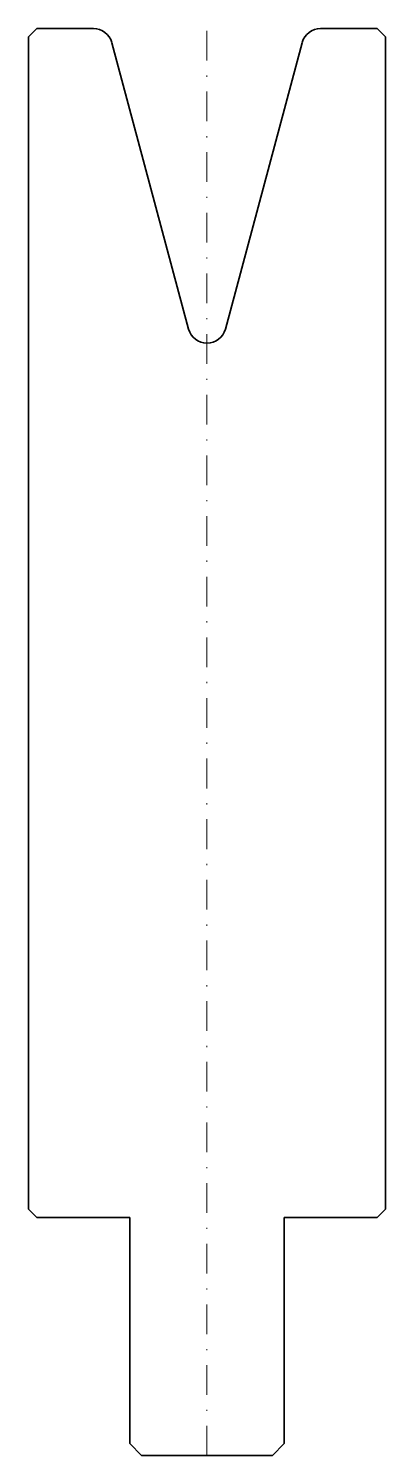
# Model space of a CAD drawing. Header units: millimetres. Extents: x -15 to 15, y -120 to 0.
import ezdxf

# ---------------------------------------------------------------- set-up
doc = ezdxf.new("R2010")
doc.units = ezdxf.units.MM
doc.header["$LTSCALE"] = 5
doc.linetypes.add('AUSGEZOGEN', pattern=[0])
doc.linetypes.add('DASHDOT', pattern=[1, 0.5, -0.25, 0, -0.25])
doc.layers.add('2', color=7, linetype='Continuous')

msp = doc.modelspace()

# ---------------------------------------------------------------- linework, layer by layer
at = {"layer": '2', "color": 7, "linetype": 'AUSGEZOGEN', "lineweight": 35}
for p, q in [((-15, -0.7), (-14.3, 0)), ((-14.3, 0), (-9.55, 0)), ((9.55, 0), (14.3, 0)), ((14.3, 0), (15, -0.7)), ((-15, -99.3), (-15, -0.7)), ((-8, -1.19), (-1.55, -25.27)), ((1.55, -25.27), (8, -1.19)), ((15, -0.7), (15, -99.3)), ((-14.3, -100), (-15, -99.3)), ((15, -99.3), (14.3, -100)), ((-6.5, -100), (-14.3, -100)), ((-6.5, -119), (-6.5, -100)), ((14.3, -100), (6.5, -100)), ((6.5, -100), (6.5, -119)), ((-5.5, -120), (-6.5, -119)), ((5.5, -120), (-5.5, -120)), ((6.5, -119), (5.5, -120))]:
    msp.add_line(p, q, dxfattribs=at)
at = {"layer": '2', "color": 7, "linetype": 'DASHDOT', "lineweight": 18}
msp.add_line((0, -120), (0, 0), dxfattribs=at)
at = {"layer": '2', "color": 7, "linetype": 'AUSGEZOGEN', "lineweight": 35}
for centre, start, end in [((-9.55, -1.6), 15, 90), ((9.55, -1.6), 90, 165), ((0, -24.86), 195, 345)]:
    msp.add_arc(centre, 1.6, start, end, dxfattribs=at)

doc.saveas('drawing.dxf')
